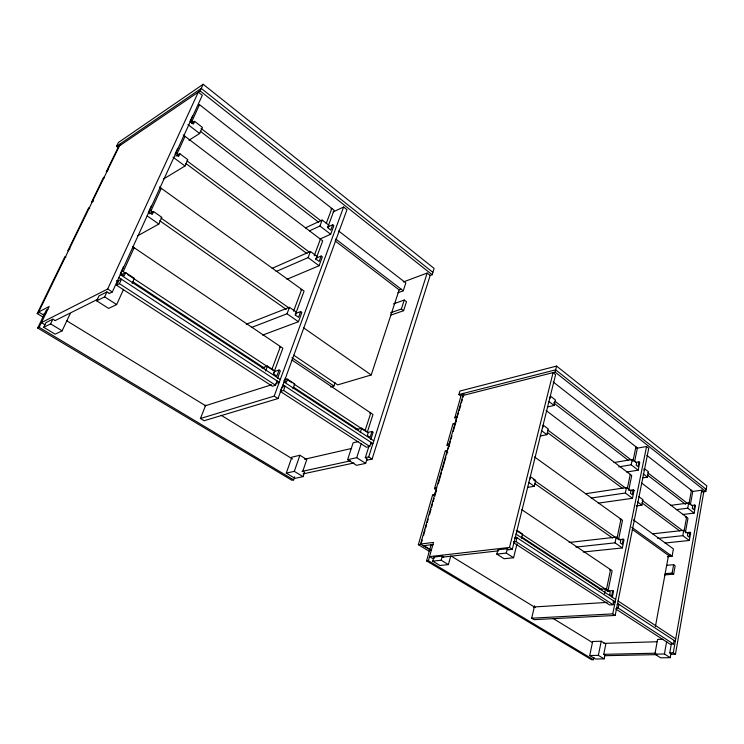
<?xml version="1.0" encoding="UTF-8"?>
<svg xmlns="http://www.w3.org/2000/svg" width="744" height="744" viewBox="0 0 744 744"><rect width="100%" height="100%" fill="white"/><g stroke="black" fill="none" stroke-linecap="round" stroke-linejoin="round"><path stroke-width="1.12" d="M69.945 248.849L67.881 250.774L88.406 208.385C89.568 206.367 88.313 209.948 89.708 208.078M670.818 654.329L675.459 654.227L703.805 491.775L701.787 490.184L692.59 491.468M702.383 491.97L705.824 491.496L706.8 485.86L556.586 366.085L459.885 391.056L458.881 394.553L460.75 395.91M662.858 639.254L657.575 639.422L654.887 654.162L660.681 657.826L670.214 657.649L670.93 653.632L669.758 652.888L671.283 644.258M615.632 608.871L669.953 644.099L673.45 643.997L674.083 640.398M675.459 654.227L673.264 652.814L701.787 490.184M686.507 532.667L689.967 532.286L689.13 537.038L687.391 535.745L687.819 533.364L683.764 530.342L652.655 533.829M691.353 505.501L694.794 505.055L693.966 509.705L692.264 508.385L692.683 506.06L688.684 502.981L670.372 505.399M665.024 543.018L689.297 540.488L690.655 532.806L689.967 532.286M682.667 514.513L694.143 513.09L695.473 505.585L694.794 505.055M689.297 540.488L682.806 535.661L683.764 530.342M694.143 513.09L687.744 508.18L688.684 502.981M684.201 530.528L686.6 517.173L685.596 517.294M688.879 504.46L691.427 490.305L690.432 490.445M685.364 532.76L687.968 518.215L641.384 482.847M690.423 504.497L692.776 491.366L646.908 455.412M670.214 657.649L664.429 653.957L666.671 641.393M673.636 564.705L675.161 565.793L673.646 574.182L672.111 573.103L673.636 564.705L666.764 565.301M667.442 556.707L672.065 556.279L673.413 548.905L633.339 519.814M655.399 626.606L668.512 555.424L632.205 529.347M449.088 445.944L447.339 450.641A1.051 0.595 -55.8 0 1 446.353 451.71A1.051 0.595 -55.8 0 1 445.889 450.938L445.163 451.087L434.403 489.003L435.119 488.557A1.069 0.614 -57.1 0 1 436.124 487.478A1.069 0.614 -57.1 0 1 436.579 488.296L436.31 489.254M436.198 489.636L434.831 494.407A1.079 0.614 -57.3 0 1 433.836 495.485A1.079 0.614 -57.3 0 1 433.371 494.658L432.645 494.779L418.351 544.673L429.204 551.258M673.45 643.997L618.162 608.043L618.906 604.342L617.157 604.444M636.194 505.929L641.895 505.157L642.983 499.726L638.622 496.471M642.881 477.853L647.475 477.136L648.536 471.826L644.248 468.515L643.932 470.106M646.555 446.512L648.759 448.251L615.167 615.446L612.749 613.884L646.555 446.512L636.334 448.344M604.137 658.859L604.909 655.036L603.747 654.329L605.821 644.062L601.236 641.235L592.643 641.505L589.732 655.538L595.516 659.017L604.137 658.859L598.343 655.352L589.732 655.538M607.03 590.996L612.777 590.587L611.689 595.888L609.689 594.568L610.229 591.908L605.532 588.82L599.804 589.239M618.645 539.688L623.249 539.186L622.216 544.264L620.264 542.897L620.784 540.358L616.227 537.14L569.151 542.46M628.754 490.519L633.311 489.84L632.316 494.723L630.419 493.319L630.921 490.873L626.485 487.553L585.602 493.7M635.571 462.452L639.012 461.875L638.036 466.646L636.176 465.205L636.659 462.824L632.298 459.448L614.005 462.582M612.266 597.534L613.567 591.108L612.777 590.587M583.166 552.029L622.356 547.947L624.03 539.726L623.249 539.186M598.26 503.139L632.456 498.303L634.065 490.408L633.311 489.84M626.708 472.022L638.185 470.162L639.756 462.452L639.012 461.875M513.509 542.646L609.578 604.946L613.075 604.733L613.828 601.022M432.831 544.841L431.018 545.064L426.563 560.902L591.601 659.733L593.452 659.696L593.917 657.436M607.867 591.526L612.145 570.713L521.488 509.454M618.683 538.954L622.523 520.27L534.564 456.965M628.829 489.626L631.73 475.509L546.124 410.521M634.632 461.438L637.403 447.962L553.22 381.97M598.343 655.352L601.236 641.235M604.509 593.768L605.532 588.82M622.356 547.947L615.046 542.841L616.227 537.14M632.456 498.303L625.351 493.03L626.485 487.553M638.185 470.162L631.191 464.795L632.298 459.448M606.406 589.778L610.564 569.644L609.541 569.737L610.331 570.267M616.999 538.489L620.989 519.163L619.975 519.293L620.738 519.842M627.387 488.185L630.233 474.374M632.93 461.327L635.925 446.8M615.167 615.446L534.09 619.65L531.681 618.199L534.592 605.765M521.535 538.144L522.548 534.025L517.201 530.5L516.513 533.271M527.412 487.394L534.257 486.278L535.708 480.364L530.528 476.718L529.877 479.378M540.135 436.049L546.924 434.663L548.309 429L543.287 425.252L542.655 427.791M547.342 406.996L554.085 405.471L555.433 399.947L550.504 396.143L549.89 398.617M507.734 549.788L512.309 549.277L555.61 374.613L553.08 372.614L509.491 547.463L429.521 556.614L432.292 558.279L434.58 558.028M513.406 541.911L516.011 541.604L516.968 537.717L514.374 538.033M508.831 549.667L507.352 548.719L497.913 549.788L496.815 554.113L504.125 558.735L513.583 557.74L517.006 543.892M463.001 395.455L555.098 372.102L556.586 366.085M496.815 554.113L506.264 553.071L507.352 548.719M443.759 556.996L442.299 556.103L433.864 557.061L432.729 561.153L439.946 565.496L448.39 564.603L450.752 555.954M432.729 561.153L441.155 560.223L442.299 556.103M426.563 560.902L428.377 560.697L433.51 542.413L420.537 544.059L463.605 393.344M449.023 444.754L449.19 445.582M456.481 418.621L455.198 423.113A1.042 0.586 -54.8 0 1 454.221 424.182A1.042 0.586 -54.8 0 1 453.756 423.448L453.04 423.615L446.865 445.517L447.572 445.061A1.051 0.595 -55.6 0 1 449.06 444.521M422.248 539.958L420.992 544.338L418.351 544.673M423.494 535.578L425.066 530.091M425.689 527.905L426.628 524.613M427.251 522.428L428.191 519.135M429.446 514.755L431.009 509.277M431.632 507.083L432.571 503.8M433.194 501.605L434.133 498.322M435.389 493.942L436.328 490.649M438.328 483.628L441.49 472.552M442.122 470.329L445.926 457.03M446.558 454.817L447.507 451.487M449.497 444.494L450.427 441.248M451.05 439.081L451.971 435.835M453.208 431.501L456.305 420.676M458.574 412.706L456.584 418.258L456.844 417.365A1.042 0.577 -54.7 0 0 456.379 416.64A1.042 0.577 -54.7 0 0 455.402 417.7L454.696 418.165L461.289 394.832L463.865 394.171L462.935 397.445M459.197 410.53L460.759 405.071M461.382 402.895L462.312 399.621M366.429 460.294L372.093 459.085L430.172 275.438L427.158 273.057L403.369 281.948M429.986 275.512L432.143 274.713L434.124 268.435L203.168 84.267L118.417 142.476L116.538 146.326L118.408 147.684M365.304 457.634L368.689 456.9L427.158 273.057M370.782 439.583L373.144 432.199L372.028 431.464L367.555 432.534M368.95 446.288L365.332 457.625L367.127 458.778L365.657 463.382L356.525 465.316L347.615 459.68L353.13 442.792L358.18 441.611M280.339 391.437L283.576 390.442L285.119 386.192L281.883 387.206L280.339 391.437L366.383 447.228L369.731 446.474L371.051 442.355M372.028 431.464L370.149 437.333L367.341 435.491L368.289 432.543L361.705 428.209L356.069 429.604M390.553 315.214L403.583 310.694L406.484 301.711L404.271 300.027L393.437 303.887M347.615 459.68L356.72 457.681L361.184 443.852M367.155 432.617L372.986 414.482L292.001 360.04M360.282 432.608L361.705 428.209M390.507 312.806L401.351 309.02L404.271 300.027M397.928 292.755L403.267 290.802L405.833 282.925L338.604 230.956M293.703 355.158L337.683 384.881L371.219 374.967L399.137 289.9L401.137 289.165M330.578 386.982L333.917 385.997L335.042 382.742M303.041 476.644L304.529 472.291L302.78 471.222L306.798 459.532L299.897 455.272L291.871 457.16L286.282 473.119L294.977 478.346L303.041 476.644L294.308 471.361L286.282 473.119M294.308 471.361L299.897 455.272M47.886 309.216L46.407 309.988L37.684 328.02L291.908 480.261L293.638 479.899L294.726 476.764M292.987 388.749L294.717 383.932L287.5 379.18L284.18 380.231M287.5 379.18L286.403 382.202L284.059 380.668M205.735 405.127L200.443 418.509L204.126 420.723L278.014 398.561L346.983 209.668L343.616 207.009L333.126 211.947M116.464 285.166L119.421 283.669L121.449 279.223L118.501 280.73L116.464 285.166L272.332 386.238L275.559 385.225L277.131 380.965M200.443 418.509L274.192 396.106L343.616 207.009M277.531 378.482L280.339 370.856L279.084 370.028L276.842 376.092L273.69 374.018L274.815 370.977L267.422 366.113L261.953 367.954M262.567 335.116L298.446 321.724L301.869 312.415L300.669 311.569L298.539 317.325L295.507 315.196L296.577 312.313L289.472 307.309L246.292 324.226M286.961 279.298L319.074 265.738L322.338 256.885L321.176 256.02L319.157 261.488L316.237 259.312L317.251 256.578L310.406 251.463L272.137 268.324M320.134 238.982L330.68 234.248L333.851 225.655L332.717 224.772L330.745 230.091L327.89 227.887L328.876 225.227L322.18 220.057L305.421 227.887M273.401 373.776L282.878 348.22L132.674 246.72M295.117 315.261L304.082 291.09L159.402 186.967M315.754 259.628L322.71 240.889L183.219 134.98M327.788 227.199L334.103 210.199L199.494 104.681L198.611 105.276M271.858 369.517L280.414 346.546L279.456 346.89M293.573 311.197L301.701 289.379L300.753 289.769M314.219 255.769L320.413 239.14M326.235 223.516L331.852 208.441L330.903 208.887M265.599 370.968L267.422 366.113M251.37 327.537L287.044 313.773L289.472 307.309M276.145 271.504L308.109 257.601L310.406 251.463M309.448 230.863L319.948 226.018L322.18 220.057M132.125 283.371L134.404 278.321L125.69 272.583L121.579 274.703M137.51 235.876L158.844 224.046L161.857 217.36L153.524 211.501L149.535 213.779M163.364 179.109L184.977 166.024L187.832 159.7L179.843 153.729L175.937 156.166M188.93 140.272L199.634 133.502L202.396 127.373L194.593 121.346L191.692 123.234M109.377 293.452L106.941 291.89L98.989 295.898L96.692 300.855L108.643 308.416L116.659 304.556L123.588 289.276M125.69 272.583L124.248 275.754L120.482 273.281M153.524 211.501L152.157 214.495L148.549 211.966M179.843 153.729L178.551 156.566L175.091 153.989L177.686 148.326M194.593 121.346L193.338 124.099L189.971 121.505L192.482 116.008M123.383 266.938L120.379 273.569L122.314 274.834M148.251 212.691L151.292 205.976M109.201 293.536L112.316 291.983L202.322 95.297L198.313 92.135L107.685 289.007L41.404 322.626L44.919 324.737M123.206 271.644L134.143 247.715L133.26 248.189M150.939 210.952L161.281 188.325L160.397 188.846M177.174 153.534L185.024 136.347M191.887 121.337L199.494 104.681M96.692 300.855L104.644 296.893L106.941 291.89M119.468 145.88L200.117 90.907L203.168 84.267M55.168 320.571L52.843 319.157L45.951 322.626L43.71 327.295L55.149 334.177L62.105 330.829L70.252 313.559M43.71 327.295L50.583 323.863L52.843 319.157M37.684 328.02L39.153 327.286L49.216 306.463L38.632 312.006L44.287 315.447M43.152 317.177L37.2 313.568L64.626 257.238C65.881 255.108 64.421 258.996 65.891 257.052M38.632 312.006L120.593 143.555M92.926 201.708L93.428 200.685M104.579 177.5C103.23 179.323 104.43 175.863 103.258 177.881L91.531 202.191L93.307 200.062M116.538 146.326L201.261 88.415L432.887 272.351M120.203 145.099L118.724 146.112L106.299 171.855L108.206 169.66M37.2 313.568L39.348 312.443M42.929 314.619L45.83 313.122M55.149 320.59L97.762 299.265M327.444 227.18L332.717 224.772M315.893 258.298L321.176 256.02M295.303 313.615L300.669 311.569M274.676 371.479L279.084 370.028M204.944 405.88L271.597 384.769M275.959 383.383L279.242 382.351L118.91 277.568M369.787 413.255L370.782 413.004L365.016 430.841L366.132 431.585M458.881 394.553L555.656 369.842L706.186 489.375M304.519 459.262L351.614 448.465M370.679 444.094L372.93 443.582L283.027 384.825M302.008 471.389L350.61 460.824M303.059 473.891L353.986 462.963M618.738 466.879L631.191 464.795M631.786 490.742L634.065 490.408M591.173 498.024L625.351 493.03M676.268 509.659L687.744 508.18M423.28 545.724L433.064 544.496M442.578 557.126L498.592 550.82M688.349 533.057L690.655 532.806M575.875 547.1L615.046 542.841M657.696 538.386L682.806 535.661M668.512 555.424L670.595 555.219M665.229 573.661L672.111 573.103M664.466 574.917L673.646 574.182M533.615 606.992L607.123 602.398M612.87 602.045L615.167 601.896L515.425 536.712M616.413 608.146L618.162 608.043M531.681 618.199L612.749 613.884M603.942 643.374L656.887 641.756M603.635 654.329L655.855 653.195M669.777 652.888L673.264 652.814M654.887 654.162L664.429 653.957M604.677 655.697L656.896 654.618M39.153 327.286L293.638 479.899M428.377 560.697L593.452 659.696M50.583 323.863L62.105 330.829M441.155 560.223L448.39 564.603M423.866 545.65L430.441 549.649M420.537 544.059L430.869 550.337M66.7 320.738L205.344 405.601M221.191 415.301L292.494 458.946M451.562 556.298L535.355 607.597M553.099 618.45L592.531 642.593M104.644 296.893L116.659 304.556M356.72 457.681L365.657 463.382M506.264 553.071L513.583 557.74M107.685 289.007L112.316 291.983M274.192 396.106L278.014 398.561M368.689 456.9L372.093 459.085M509.491 547.463L512.309 549.277M433.371 494.658L435.314 495.904M116.464 280.683L118.352 281.911M119.421 283.669L275.559 385.225M283.576 390.442L369.731 446.474M516.011 541.604L613.075 604.733M617.567 603.468L675.301 641.198M120.268 274.61L280.274 379.524M284.059 382.007L373.795 440.839M516.066 534.127L615.669 599.432M618.069 601.003L675.719 638.808M121.718 270.658L126.108 273.55M127.54 274.49L130.451 276.405M130.925 276.731L273.113 370.335M285.026 378.185L292.02 382.788M293.713 383.904L364.197 430.311M516.28 530.435L607.206 590.308M132.944 281.809L264.343 368.057M293.685 387.308L358.487 429.837M521.498 536.824L601.868 589.564M291.918 357.697L333.917 385.997M445.889 450.938L447.795 452.24M447.572 445.061L449.469 446.363M303.338 327.667L371.219 374.967M147.2 215.909L158.844 224.046M528.705 482.4L534.257 486.278M287.044 313.773L298.446 321.724M159.662 220.698L286.189 309.355M534.713 483.507L612.544 538.042M149.507 209.948L153.31 212.617M160.899 217.955L289.091 308.044M533.374 479.713L617.78 539.028M631.73 527.264L672.065 556.279M173.017 157.151L184.977 166.024M541.53 430.664L546.924 434.663M637.524 501.912L641.895 505.157M308.109 257.601L319.074 265.738M185.795 163.438L306.993 253.611M547.37 432.459L622.802 488.594M641.802 502.73L679.681 530.909M175.807 152.511L179.025 154.91M186.967 160.844L309.802 252.476M547.807 430.041L626.243 488.557M642.137 500.414L683.066 530.946M401.351 309.02L403.583 310.694M335.135 240.926L399.137 289.9M200.396 131.288L318.72 222.279M553.555 402.839L628.643 460.573M647.336 474.951L685.54 504.33M187.953 124.546L199.634 133.502M548.793 401.416L554.085 405.471M643.169 473.826L647.475 477.136M319.948 226.018L330.68 234.248M335.702 239.001L403.267 290.802M190.548 120.305L193.291 122.425M201.057 128.414L321.473 221.238M554.987 401.249L631.842 460.49M647.661 472.691L687.744 503.586M200.117 90.907L432.143 274.713M555.098 372.102L705.824 491.496"/></g></svg>
